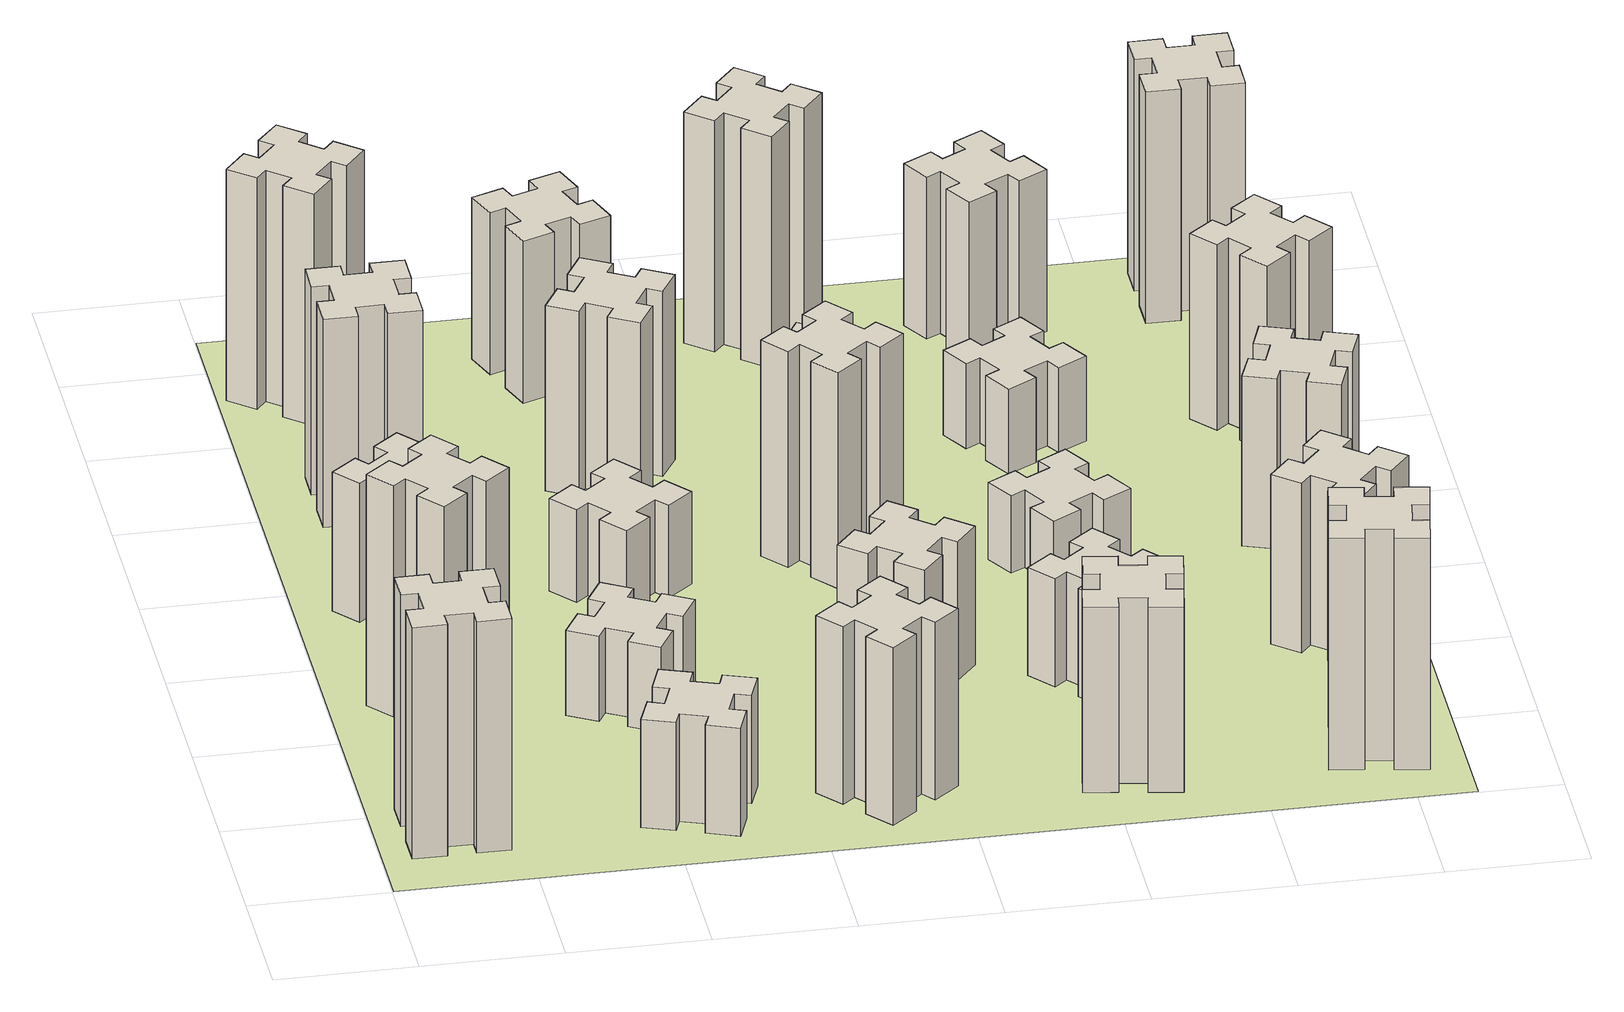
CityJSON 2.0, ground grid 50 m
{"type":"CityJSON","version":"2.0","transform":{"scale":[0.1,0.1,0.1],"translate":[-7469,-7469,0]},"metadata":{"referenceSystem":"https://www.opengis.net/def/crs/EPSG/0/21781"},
"CityObjects":{
"building1":{"type":"Building","attributes":{"class":"1000","function":"1000","usage":"1000","yearOfConstruction":2016,"roofType":"1000","measuredHeight":90,"storeysAboveGround":30,"storeysBelowGround":0},"geometry":[{"type":"Solid","lod":"1","boundaries":[[[[0,1,2,3,4,5,6,7,8,9,10,11,12,13,14,15,16,17,18,19]],[[17,16,20,21]],[[16,15,22,20]],[[15,14,23,22]],[[14,13,24,23]],[[13,12,25,24]],[[12,11,26,25]],[[11,10,27,26]],[[10,9,28,27]],[[9,8,29,28]],[[8,7,30,29]],[[7,6,31,30]],[[6,5,32,31]],[[5,4,33,32]],[[4,3,34,33]],[[3,2,35,34]],[[2,1,36,35]],[[1,0,37,36]],[[0,19,38,37]],[[19,18,39,38]],[[18,17,21,39]],[[24,25,26,27,28,29,30,31,32,33,34,35,36,37,38,39,21,20,22,23]]]]}]},
"building2":{"type":"Building","attributes":{"class":"1000","function":"1000","usage":"1000","yearOfConstruction":2016,"roofType":"1000","measuredHeight":90,"storeysAboveGround":30,"storeysBelowGround":0},"geometry":[{"type":"Solid","lod":"1","boundaries":[[[[40,41,42,43,44,45,46,47,48,49,50,51,52,53,54,55,56,57,58,59]],[[57,56,60,61]],[[56,55,62,60]],[[55,54,63,62]],[[54,53,64,63]],[[53,52,65,64]],[[52,51,66,65]],[[51,50,67,66]],[[50,49,68,67]],[[49,48,69,68]],[[48,47,70,69]],[[47,46,71,70]],[[46,45,72,71]],[[45,44,73,72]],[[44,43,74,73]],[[43,42,75,74]],[[42,41,76,75]],[[41,40,77,76]],[[40,59,78,77]],[[59,58,79,78]],[[58,57,61,79]],[[64,65,66,67,68,69,70,71,72,73,74,75,76,77,78,79,61,60,62,63]]]]}]},
"building3":{"type":"Building","attributes":{"class":"1000","function":"1000","usage":"1000","yearOfConstruction":2016,"roofType":"1000","measuredHeight":54,"storeysAboveGround":30,"storeysBelowGround":0},"geometry":[{"type":"Solid","lod":"1","boundaries":[[[[80,81,82,83,84,85,86,87,88,89,90,91,92,93,94,95,96,97,98,99]],[[97,96,100,101]],[[96,95,102,100]],[[95,94,103,102]],[[94,93,104,103]],[[93,92,105,104]],[[92,91,106,105]],[[91,90,107,106]],[[90,89,108,107]],[[89,88,109,108]],[[88,87,110,109]],[[87,86,111,110]],[[86,85,112,111]],[[85,84,113,112]],[[84,83,114,113]],[[83,82,115,114]],[[82,81,116,115]],[[81,80,117,116]],[[80,99,118,117]],[[99,98,119,118]],[[98,97,101,119]],[[104,105,106,107,108,109,110,111,112,113,114,115,116,117,118,119,101,100,102,103]]]]}]},
"building4":{"type":"Building","attributes":{"class":"1000","function":"1000","usage":"1000","yearOfConstruction":2016,"roofType":"1000","measuredHeight":81,"storeysAboveGround":30,"storeysBelowGround":0},"geometry":[{"type":"Solid","lod":"1","boundaries":[[[[120,121,122,123,124,125,126,127,128,129,130,131,132,133,134,135,136,137,138,139]],[[137,136,140,141]],[[136,135,142,140]],[[135,134,143,142]],[[134,133,144,143]],[[133,132,145,144]],[[132,131,146,145]],[[131,130,147,146]],[[130,129,148,147]],[[129,128,149,148]],[[128,127,150,149]],[[127,126,151,150]],[[126,125,152,151]],[[125,124,153,152]],[[124,123,154,153]],[[123,122,155,154]],[[122,121,156,155]],[[121,120,157,156]],[[120,139,158,157]],[[139,138,159,158]],[[138,137,141,159]],[[144,145,146,147,148,149,150,151,152,153,154,155,156,157,158,159,141,140,142,143]]]]}]},
"building5":{"type":"Building","attributes":{"class":"1000","function":"1000","usage":"1000","yearOfConstruction":2016,"roofType":"1000","measuredHeight":42,"storeysAboveGround":30,"storeysBelowGround":0},"geometry":[{"type":"Solid","lod":"1","boundaries":[[[[160,161,162,163,164,165,166,167,168,169,170,171,172,173,174,175,176,177,178,179]],[[177,176,180,181]],[[176,175,182,180]],[[175,174,183,182]],[[174,173,184,183]],[[173,172,185,184]],[[172,171,186,185]],[[171,170,187,186]],[[170,169,188,187]],[[169,168,189,188]],[[168,167,190,189]],[[167,166,191,190]],[[166,165,192,191]],[[165,164,193,192]],[[164,163,194,193]],[[163,162,195,194]],[[162,161,196,195]],[[161,160,197,196]],[[160,179,198,197]],[[179,178,199,198]],[[178,177,181,199]],[[184,185,186,187,188,189,190,191,192,193,194,195,196,197,198,199,181,180,182,183]]]]}]},
"building6":{"type":"Building","attributes":{"class":"1000","function":"1000","usage":"1000","yearOfConstruction":2016,"roofType":"1000","measuredHeight":90,"storeysAboveGround":30,"storeysBelowGround":0},"geometry":[{"type":"Solid","lod":"1","boundaries":[[[[200,201,202,203,204,205,206,207,208,209,210,211,212,213,214,215,216,217,218,219]],[[217,216,220,221]],[[216,215,222,220]],[[215,214,223,222]],[[214,213,224,223]],[[213,212,225,224]],[[212,211,226,225]],[[211,210,227,226]],[[210,209,228,227]],[[209,208,229,228]],[[208,207,230,229]],[[207,206,231,230]],[[206,205,232,231]],[[205,204,233,232]],[[204,203,234,233]],[[203,202,235,234]],[[202,201,236,235]],[[201,200,237,236]],[[200,219,238,237]],[[219,218,239,238]],[[218,217,221,239]],[[224,225,226,227,228,229,230,231,232,233,234,235,236,237,238,239,221,220,222,223]]]]}]},
"building7":{"type":"Building","attributes":{"class":"1000","function":"1000","usage":"1000","yearOfConstruction":2016,"roofType":"1000","measuredHeight":33,"storeysAboveGround":30,"storeysBelowGround":0},"geometry":[{"type":"Solid","lod":"1","boundaries":[[[[240,241,242,243,244,245,246,247,248,249,250,251,252,253,254,255,256,257,258,259]],[[257,256,260,261]],[[256,255,262,260]],[[255,254,263,262]],[[254,253,264,263]],[[253,252,265,264]],[[252,251,266,265]],[[251,250,267,266]],[[250,249,268,267]],[[249,248,269,268]],[[248,247,270,269]],[[247,246,271,270]],[[246,245,272,271]],[[245,244,273,272]],[[244,243,274,273]],[[243,242,275,274]],[[242,241,276,275]],[[241,240,277,276]],[[240,259,278,277]],[[259,258,279,278]],[[258,257,261,279]],[[264,265,266,267,268,269,270,271,272,273,274,275,276,277,278,279,261,260,262,263]]]]}]},
"building8":{"type":"Building","attributes":{"class":"1000","function":"1000","usage":"1000","yearOfConstruction":2016,"roofType":"1000","measuredHeight":36,"storeysAboveGround":30,"storeysBelowGround":0},"geometry":[{"type":"Solid","lod":"1","boundaries":[[[[280,281,282,283,284,285,286,287,288,289,290,291,292,293,294,295,296,297,298,299]],[[297,296,300,301]],[[296,295,302,300]],[[295,294,303,302]],[[294,293,304,303]],[[293,292,305,304]],[[292,291,306,305]],[[291,290,307,306]],[[290,289,308,307]],[[289,288,309,308]],[[288,287,310,309]],[[287,286,311,310]],[[286,285,312,311]],[[285,284,313,312]],[[284,283,314,313]],[[283,282,315,314]],[[282,281,316,315]],[[281,280,317,316]],[[280,299,318,317]],[[299,298,319,318]],[[298,297,301,319]],[[304,305,306,307,308,309,310,311,312,313,314,315,316,317,318,319,301,300,302,303]]]]}]},
"building9":{"type":"Building","attributes":{"class":"1000","function":"1000","usage":"1000","yearOfConstruction":2016,"roofType":"1000","measuredHeight":69,"storeysAboveGround":30,"storeysBelowGround":0},"geometry":[{"type":"Solid","lod":"1","boundaries":[[[[320,321,322,323,324,325,326,327,328,329,330,331,332,333,334,335,336,337,338,339]],[[337,336,340,341]],[[336,335,342,340]],[[335,334,343,342]],[[334,333,344,343]],[[333,332,345,344]],[[332,331,346,345]],[[331,330,347,346]],[[330,329,348,347]],[[329,328,349,348]],[[328,327,350,349]],[[327,326,351,350]],[[326,325,352,351]],[[325,324,353,352]],[[324,323,354,353]],[[323,322,355,354]],[[322,321,356,355]],[[321,320,357,356]],[[320,339,358,357]],[[339,338,359,358]],[[338,337,341,359]],[[344,345,346,347,348,349,350,351,352,353,354,355,356,357,358,359,341,340,342,343]]]]}]},
"building10":{"type":"Building","attributes":{"class":"1000","function":"1000","usage":"1000","yearOfConstruction":2016,"roofType":"1000","measuredHeight":72,"storeysAboveGround":30,"storeysBelowGround":0},"geometry":[{"type":"Solid","lod":"1","boundaries":[[[[360,361,362,363,364,365,366,367,368,369,370,371,372,373,374,375,376,377,378,379]],[[377,376,380,381]],[[376,375,382,380]],[[375,374,383,382]],[[374,373,384,383]],[[373,372,385,384]],[[372,371,386,385]],[[371,370,387,386]],[[370,369,388,387]],[[369,368,389,388]],[[368,367,390,389]],[[367,366,391,390]],[[366,365,392,391]],[[365,364,393,392]],[[364,363,394,393]],[[363,362,395,394]],[[362,361,396,395]],[[361,360,397,396]],[[360,379,398,397]],[[379,378,399,398]],[[378,377,381,399]],[[384,385,386,387,388,389,390,391,392,393,394,395,396,397,398,399,381,380,382,383]]]]}]},
"building11":{"type":"Building","attributes":{"class":"1000","function":"1000","usage":"1000","yearOfConstruction":2016,"roofType":"1000","measuredHeight":63,"storeysAboveGround":30,"storeysBelowGround":0},"geometry":[{"type":"Solid","lod":"1","boundaries":[[[[400,401,402,403,404,405,406,407,408,409,410,411,412,413,414,415,416,417,418,419]],[[417,416,420,421]],[[416,415,422,420]],[[415,414,423,422]],[[414,413,424,423]],[[413,412,425,424]],[[412,411,426,425]],[[411,410,427,426]],[[410,409,428,427]],[[409,408,429,428]],[[408,407,430,429]],[[407,406,431,430]],[[406,405,432,431]],[[405,404,433,432]],[[404,403,434,433]],[[403,402,435,434]],[[402,401,436,435]],[[401,400,437,436]],[[400,419,438,437]],[[419,418,439,438]],[[418,417,421,439]],[[424,425,426,427,428,429,430,431,432,433,434,435,436,437,438,439,421,420,422,423]]]]}]},
"building12":{"type":"Building","attributes":{"class":"1000","function":"1000","usage":"1000","yearOfConstruction":2016,"roofType":"1000","measuredHeight":54,"storeysAboveGround":30,"storeysBelowGround":0},"geometry":[{"type":"Solid","lod":"1","boundaries":[[[[440,441,442,443,444,445,446,447,448,449,450,451,452,453,454,455,456,457,458,459]],[[457,456,460,461]],[[456,455,462,460]],[[455,454,463,462]],[[454,453,464,463]],[[453,452,465,464]],[[452,451,466,465]],[[451,450,467,466]],[[450,449,468,467]],[[449,448,469,468]],[[448,447,470,469]],[[447,446,471,470]],[[446,445,472,471]],[[445,444,473,472]],[[444,443,474,473]],[[443,442,475,474]],[[442,441,476,475]],[[441,440,477,476]],[[440,459,478,477]],[[459,458,479,478]],[[458,457,461,479]],[[464,465,466,467,468,469,470,471,472,473,474,475,476,477,478,479,461,460,462,463]]]]}]},
"building13":{"type":"Building","attributes":{"class":"1000","function":"1000","usage":"1000","yearOfConstruction":2016,"roofType":"1000","measuredHeight":84,"storeysAboveGround":30,"storeysBelowGround":0},"geometry":[{"type":"Solid","lod":"1","boundaries":[[[[480,481,482,483,484,485,486,487,488,489,490,491,492,493,494,495,496,497,498,499]],[[497,496,500,501]],[[496,495,502,500]],[[495,494,503,502]],[[494,493,504,503]],[[493,492,505,504]],[[492,491,506,505]],[[491,490,507,506]],[[490,489,508,507]],[[489,488,509,508]],[[488,487,510,509]],[[487,486,511,510]],[[486,485,512,511]],[[485,484,513,512]],[[484,483,514,513]],[[483,482,515,514]],[[482,481,516,515]],[[481,480,517,516]],[[480,499,518,517]],[[499,498,519,518]],[[498,497,501,519]],[[504,505,506,507,508,509,510,511,512,513,514,515,516,517,518,519,501,500,502,503]]]]}]},
"building14":{"type":"Building","attributes":{"class":"1000","function":"1000","usage":"1000","yearOfConstruction":2016,"roofType":"1000","measuredHeight":72,"storeysAboveGround":30,"storeysBelowGround":0},"geometry":[{"type":"Solid","lod":"1","boundaries":[[[[520,521,522,523,524,525,526,527,528,529,530,531,532,533,534,535,536,537,538,539]],[[537,536,540,541]],[[536,535,542,540]],[[535,534,543,542]],[[534,533,544,543]],[[533,532,545,544]],[[532,531,546,545]],[[531,530,547,546]],[[530,529,548,547]],[[529,528,549,548]],[[528,527,550,549]],[[527,526,551,550]],[[526,525,552,551]],[[525,524,553,552]],[[524,523,554,553]],[[523,522,555,554]],[[522,521,556,555]],[[521,520,557,556]],[[520,539,558,557]],[[539,538,559,558]],[[538,537,541,559]],[[544,545,546,547,548,549,550,551,552,553,554,555,556,557,558,559,541,540,542,543]]]]}]},
"building15":{"type":"Building","attributes":{"class":"1000","function":"1000","usage":"1000","yearOfConstruction":2016,"roofType":"1000","measuredHeight":39,"storeysAboveGround":30,"storeysBelowGround":0},"geometry":[{"type":"Solid","lod":"1","boundaries":[[[[560,561,562,563,564,565,566,567,568,569,570,571,572,573,574,575,576,577,578,579]],[[577,576,580,581]],[[576,575,582,580]],[[575,574,583,582]],[[574,573,584,583]],[[573,572,585,584]],[[572,571,586,585]],[[571,570,587,586]],[[570,569,588,587]],[[569,568,589,588]],[[568,567,590,589]],[[567,566,591,590]],[[566,565,592,591]],[[565,564,593,592]],[[564,563,594,593]],[[563,562,595,594]],[[562,561,596,595]],[[561,560,597,596]],[[560,579,598,597]],[[579,578,599,598]],[[578,577,581,599]],[[584,585,586,587,588,589,590,591,592,593,594,595,596,597,598,599,581,580,582,583]]]]}]},
"building16":{"type":"Building","attributes":{"class":"1000","function":"1000","usage":"1000","yearOfConstruction":2016,"roofType":"1000","measuredHeight":90,"storeysAboveGround":30,"storeysBelowGround":0},"geometry":[{"type":"Solid","lod":"1","boundaries":[[[[600,601,602,603,604,605,606,607,608,609,610,611,612,613,614,615,616,617,618,619]],[[617,616,620,621]],[[616,615,622,620]],[[615,614,623,622]],[[614,613,624,623]],[[613,612,625,624]],[[612,611,626,625]],[[611,610,627,626]],[[610,609,628,627]],[[609,608,629,628]],[[608,607,630,629]],[[607,606,631,630]],[[606,605,632,631]],[[605,604,633,632]],[[604,603,634,633]],[[603,602,635,634]],[[602,601,636,635]],[[601,600,637,636]],[[600,619,638,637]],[[619,618,639,638]],[[618,617,621,639]],[[624,625,626,627,628,629,630,631,632,633,634,635,636,637,638,639,621,620,622,623]]]]}]},
"building17":{"type":"Building","attributes":{"class":"1000","function":"1000","usage":"1000","yearOfConstruction":2016,"roofType":"1000","measuredHeight":42,"storeysAboveGround":30,"storeysBelowGround":0},"geometry":[{"type":"Solid","lod":"1","boundaries":[[[[640,641,642,643,644,645,646,647,648,649,650,651,652,653,654,655,656,657,658,659]],[[657,656,660,661]],[[656,655,662,660]],[[655,654,663,662]],[[654,653,664,663]],[[653,652,665,664]],[[652,651,666,665]],[[651,650,667,666]],[[650,649,668,667]],[[649,648,669,668]],[[648,647,670,669]],[[647,646,671,670]],[[646,645,672,671]],[[645,644,673,672]],[[644,643,674,673]],[[643,642,675,674]],[[642,641,676,675]],[[641,640,677,676]],[[640,659,678,677]],[[659,658,679,678]],[[658,657,661,679]],[[664,665,666,667,668,669,670,671,672,673,674,675,676,677,678,679,661,660,662,663]]]]}]},
"building18":{"type":"Building","attributes":{"class":"1000","function":"1000","usage":"1000","yearOfConstruction":2016,"roofType":"1000","measuredHeight":30,"storeysAboveGround":30,"storeysBelowGround":0},"geometry":[{"type":"Solid","lod":"1","boundaries":[[[[680,681,682,683,684,685,686,687,688,689,690,691,692,693,694,695,696,697,698,699]],[[697,696,700,701]],[[696,695,702,700]],[[695,694,703,702]],[[694,693,704,703]],[[693,692,705,704]],[[692,691,706,705]],[[691,690,707,706]],[[690,689,708,707]],[[689,688,709,708]],[[688,687,710,709]],[[687,686,711,710]],[[686,685,712,711]],[[685,684,713,712]],[[684,683,714,713]],[[683,682,715,714]],[[682,681,716,715]],[[681,680,717,716]],[[680,699,718,717]],[[699,698,719,718]],[[698,697,701,719]],[[704,705,706,707,708,709,710,711,712,713,714,715,716,717,718,719,701,700,702,703]]]]}]},
"building19":{"type":"Building","attributes":{"class":"1000","function":"1000","usage":"1000","yearOfConstruction":2016,"roofType":"1000","measuredHeight":33,"storeysAboveGround":30,"storeysBelowGround":0},"geometry":[{"type":"Solid","lod":"1","boundaries":[[[[720,721,722,723,724,725,726,727,728,729,730,731,732,733,734,735,736,737,738,739]],[[737,736,740,741]],[[736,735,742,740]],[[735,734,743,742]],[[734,733,744,743]],[[733,732,745,744]],[[732,731,746,745]],[[731,730,747,746]],[[730,729,748,747]],[[729,728,749,748]],[[728,727,750,749]],[[727,726,751,750]],[[726,725,752,751]],[[725,724,753,752]],[[724,723,754,753]],[[723,722,755,754]],[[722,721,756,755]],[[721,720,757,756]],[[720,739,758,757]],[[739,738,759,758]],[[738,737,741,759]],[[744,745,746,747,748,749,750,751,752,753,754,755,756,757,758,759,741,740,742,743]]]]}]},
"building20":{"type":"Building","attributes":{"class":"1000","function":"1000","usage":"1000","yearOfConstruction":2016,"roofType":"1000","measuredHeight":90,"storeysAboveGround":30,"storeysBelowGround":0},"geometry":[{"type":"Solid","lod":"1","boundaries":[[[[760,761,762,763,764,765,766,767,768,769,770,771,772,773,774,775,776,777,778,779]],[[777,776,780,781]],[[776,775,782,780]],[[775,774,783,782]],[[774,773,784,783]],[[773,772,785,784]],[[772,771,786,785]],[[771,770,787,786]],[[770,769,788,787]],[[769,768,789,788]],[[768,767,790,789]],[[767,766,791,790]],[[766,765,792,791]],[[765,764,793,792]],[[764,763,794,793]],[[763,762,795,794]],[[762,761,796,795]],[[761,760,797,796]],[[760,779,798,797]],[[779,778,799,798]],[[778,777,781,799]],[[784,785,786,787,788,789,790,791,792,793,794,795,796,797,798,799,781,780,782,783]]]]}]},
"building21":{"type":"Building","attributes":{"class":"1000","function":"1000","usage":"1000","yearOfConstruction":2016,"roofType":"1000","measuredHeight":63,"storeysAboveGround":30,"storeysBelowGround":0},"geometry":[{"type":"Solid","lod":"1","boundaries":[[[[800,801,802,803,804,805,806,807,808,809,810,811,812,813,814,815,816,817,818,819]],[[817,816,820,821]],[[816,815,822,820]],[[815,814,823,822]],[[814,813,824,823]],[[813,812,825,824]],[[812,811,826,825]],[[811,810,827,826]],[[810,809,828,827]],[[809,808,829,828]],[[808,807,830,829]],[[807,806,831,830]],[[806,805,832,831]],[[805,804,833,832]],[[804,803,834,833]],[[803,802,835,834]],[[802,801,836,835]],[[801,800,837,836]],[[800,819,838,837]],[[819,818,839,838]],[[818,817,821,839]],[[824,825,826,827,828,829,830,831,832,833,834,835,836,837,838,839,821,820,822,823]]]]}]},
"building22":{"type":"Building","attributes":{"class":"1000","function":"1000","usage":"1000","yearOfConstruction":2016,"roofType":"1000","measuredHeight":66,"storeysAboveGround":30,"storeysBelowGround":0},"geometry":[{"type":"Solid","lod":"1","boundaries":[[[[840,841,842,843,844,845,846,847,848,849,850,851,852,853,854,855,856,857,858,859]],[[857,856,860,861]],[[856,855,862,860]],[[855,854,863,862]],[[854,853,864,863]],[[853,852,865,864]],[[852,851,866,865]],[[851,850,867,866]],[[850,849,868,867]],[[849,848,869,868]],[[848,847,870,869]],[[847,846,871,870]],[[846,845,872,871]],[[845,844,873,872]],[[844,843,874,873]],[[843,842,875,874]],[[842,841,876,875]],[[841,840,877,876]],[[840,859,878,877]],[[859,858,879,878]],[[858,857,861,879]],[[864,865,866,867,868,869,870,871,872,873,874,875,876,877,878,879,861,860,862,863]]]]}]},
"building23":{"type":"Building","attributes":{"class":"1000","function":"1000","usage":"1000","yearOfConstruction":2016,"roofType":"1000","measuredHeight":66,"storeysAboveGround":30,"storeysBelowGround":0},"geometry":[{"type":"Solid","lod":"1","boundaries":[[[[880,881,882,883,884,885,886,887,888,889,890,891,892,893,894,895,896,897,898,899]],[[897,896,900,901]],[[896,895,902,900]],[[895,894,903,902]],[[894,893,904,903]],[[893,892,905,904]],[[892,891,906,905]],[[891,890,907,906]],[[890,889,908,907]],[[889,888,909,908]],[[888,887,910,909]],[[887,886,911,910]],[[886,885,912,911]],[[885,884,913,912]],[[884,883,914,913]],[[883,882,915,914]],[[882,881,916,915]],[[881,880,917,916]],[[880,899,918,917]],[[899,898,919,918]],[[898,897,901,919]],[[904,905,906,907,908,909,910,911,912,913,914,915,916,917,918,919,901,900,902,903]]]]}]},
"building24":{"type":"Building","attributes":{"class":"1000","function":"1000","usage":"1000","yearOfConstruction":2016,"roofType":"1000","measuredHeight":72,"storeysAboveGround":30,"storeysBelowGround":0},"geometry":[{"type":"Solid","lod":"1","boundaries":[[[[920,921,922,923,924,925,926,927,928,929,930,931,932,933,934,935,936,937,938,939]],[[937,936,940,941]],[[936,935,942,940]],[[935,934,943,942]],[[934,933,944,943]],[[933,932,945,944]],[[932,931,946,945]],[[931,930,947,946]],[[930,929,948,947]],[[929,928,949,948]],[[928,927,950,949]],[[927,926,951,950]],[[926,925,952,951]],[[925,924,953,952]],[[924,923,954,953]],[[923,922,955,954]],[[922,921,956,955]],[[921,920,957,956]],[[920,939,958,957]],[[939,938,959,958]],[[938,937,941,959]],[[944,945,946,947,948,949,950,951,952,953,954,955,956,957,958,959,941,940,942,943]]]]}]},
"building25":{"type":"Building","attributes":{"class":"1000","function":"1000","usage":"1000","yearOfConstruction":2016,"roofType":"1000","measuredHeight":90,"storeysAboveGround":30,"storeysBelowGround":0},"geometry":[{"type":"Solid","lod":"1","boundaries":[[[[960,961,962,963,964,965,966,967,968,969,970,971,972,973,974,975,976,977,978,979]],[[977,976,980,981]],[[976,975,982,980]],[[975,974,983,982]],[[974,973,984,983]],[[973,972,985,984]],[[972,971,986,985]],[[971,970,987,986]],[[970,969,988,987]],[[969,968,989,988]],[[968,967,990,989]],[[967,966,991,990]],[[966,965,992,991]],[[965,964,993,992]],[[964,963,994,993]],[[963,962,995,994]],[[962,961,996,995]],[[961,960,997,996]],[[960,979,998,997]],[[979,978,999,998]],[[978,977,981,999]],[[984,985,986,987,988,989,990,991,992,993,994,995,996,997,998,999,981,980,982,983]]]]}]},
"landuse1":{"type":"LandUse","attributes":{"name":"plot1","function":"1010"},"geometry":[{"type":"MultiSurface","lod":"1","boundaries":[[[1000,1001,1002,1003]]]}]}
},
"vertices":[
[165,425,0],[165,325,0],[105,325,0],[105,205,0],[225,205,0],[225,265,0],[325,265,0],[325,205,0],[445,205,0],[445,325,0],[385,325,0],[385,425,0],[445,425,0],[445,545,0],[325,545,0],[325,485,0],[225,485,0],[225,545,0],[105,545,0],[105,425,0],[225,485,900],[225,545,900],[325,485,900],[325,545,900],[445,545,900],[445,425,900],[385,425,900],[385,325,900],[445,325,900],[445,205,900],[325,205,900],[325,265,900],[225,265,900],[225,205,900],[105,205,900],[105,325,900],[165,325,900],[165,425,900],[105,425,900],[105,545,900],
[492,1248,0],[427,1324,0],[473,1363,0],[396,1455,0],[304,1378,0],[343,1332,0],[266,1267,0],[228,1313,0],[136,1236,0],[213,1144,0],[259,1183,0],[323,1106,0],[277,1068,0],[354,976,0],[446,1053,0],[408,1099,0],[484,1163,0],[523,1117,0],[615,1194,0],[538,1286,0],[484,1163,900],[523,1117,900],[408,1099,900],[446,1053,900],[354,976,900],[277,1068,900],[323,1106,900],[259,1183,900],[213,1144,900],[136,1236,900],[228,1313,900],[266,1267,900],[343,1332,900],[304,1378,900],[396,1455,900],[473,1363,900],[427,1324,900],[492,1248,900],[538,1286,900],[615,1194,900],
[492,1888,0],[427,1964,0],[473,2003,0],[396,2095,0],[304,2018,0],[343,1972,0],[266,1907,0],[228,1953,0],[136,1876,0],[213,1784,0],[259,1823,0],[323,1746,0],[277,1708,0],[354,1616,0],[446,1693,0],[408,1739,0],[484,1803,0],[523,1757,0],[615,1834,0],[538,1926,0],[484,1803,540],[523,1757,540],[408,1739,540],[446,1693,540],[354,1616,540],[277,1708,540],[323,1746,540],[259,1823,540],[213,1784,540],[136,1876,540],[228,1953,540],[266,1907,540],[343,1972,540],[304,2018,540],[396,2095,540],[473,2003,540],[427,1964,540],[492,1888,540],[538,1926,540],[615,1834,540],
[485,2545,0],[485,2645,0],[545,2645,0],[545,2765,0],[425,2765,0],[425,2705,0],[325,2705,0],[325,2765,0],[205,2765,0],[205,2645,0],[265,2645,0],[265,2545,0],[205,2545,0],[205,2425,0],[325,2425,0],[325,2485,0],[425,2485,0],[425,2425,0],[545,2425,0],[545,2545,0],[425,2485,810],[425,2425,810],[325,2485,810],[325,2425,810],[205,2425,810],[205,2545,810],[265,2545,810],[265,2645,810],[205,2645,810],[205,2765,810],[325,2765,810],[325,2705,810],[425,2705,810],[425,2765,810],[545,2765,810],[545,2645,810],[485,2645,810],[485,2545,810],[545,2545,810],[545,2425,810],
[1029,460,0],[995,366,0],[939,387,0],[897,274,0],[1010,233,0],[1031,289,0],[1125,255,0],[1104,199,0],[1217,157,0],[1258,270,0],[1202,291,0],[1236,385,0],[1292,364,0],[1333,477,0],[1220,518,0],[1200,462,0],[1106,496,0],[1127,552,0],[1014,593,0],[973,480,0],[1106,496,420],[1127,552,420],[1200,462,420],[1220,518,420],[1333,477,420],[1292,364,420],[1236,385,420],[1202,291,420],[1258,270,420],[1217,157,420],[1104,199,420],[1125,255,420],[1031,289,420],[1010,233,420],[897,274,420],[939,387,420],[995,366,420],[1029,460,420],[973,480,420],[1014,593,420],
[384,3387,0],[308,3452,0],[346,3498,0],[254,3575,0],[177,3483,0],[223,3444,0],[159,3368,0],[113,3406,0],[36,3314,0],[128,3237,0],[166,3283,0],[243,3219,0],[204,3173,0],[296,3096,0],[373,3188,0],[327,3226,0],[392,3303,0],[438,3264,0],[515,3356,0],[423,3433,0],[392,3303,900],[438,3264,900],[327,3226,900],[373,3188,900],[296,3096,900],[204,3173,900],[243,3219,900],[166,3283,900],[128,3237,900],[36,3314,900],[113,3406,900],[159,3368,900],[223,3444,900],[177,3483,900],[254,3575,900],[346,3498,900],[308,3452,900],[384,3387,900],[423,3433,900],[515,3356,900],
[1086,1017,0],[1136,1104,0],[1188,1074,0],[1248,1178,0],[1144,1238,0],[1114,1186,0],[1027,1236,0],[1057,1288,0],[953,1348,0],[893,1244,0],[945,1214,0],[895,1127,0],[843,1157,0],[783,1053,0],[887,993,0],[917,1045,0],[1004,995,0],[974,943,0],[1078,883,0],[1138,987,0],[1004,995,330],[974,943,330],[917,1045,330],[887,993,330],[783,1053,330],[843,1157,330],[895,1127,330],[945,1214,330],[893,1244,330],[953,1348,330],[1057,1288,330],[1027,1236,330],[1114,1186,330],[1144,1238,330],[1248,1178,330],[1188,1074,330],[1136,1104,330],[1086,1017,330],[1138,987,330],[1078,883,330],
[1083,1972,0],[1006,1907,0],[968,1953,0],[876,1876,0],[953,1784,0],[999,1823,0],[1063,1746,0],[1017,1708,0],[1094,1616,0],[1186,1693,0],[1148,1739,0],[1224,1803,0],[1263,1757,0],[1355,1834,0],[1278,1926,0],[1232,1888,0],[1167,1964,0],[1213,2003,0],[1136,2095,0],[1044,2018,0],[1167,1964,360],[1213,2003,360],[1232,1888,360],[1278,1926,360],[1355,1834,360],[1263,1757,360],[1224,1803,360],[1148,1739,360],[1186,1693,360],[1094,1616,360],[1017,1708,360],[1063,1746,360],[999,1823,360],[953,1784,360],[876,1876,360],[968,1953,360],[1006,1907,360],[1083,1972,360],[1044,2018,360],[1136,2095,360],
[1639,343,0],[1703,266,0],[1657,228,0],[1734,136,0],[1826,213,0],[1788,259,0],[1864,323,0],[1903,277,0],[1995,354,0],[1918,446,0],[1872,408,0],[1807,484,0],[1853,523,0],[1776,615,0],[1684,538,0],[1723,492,0],[1646,427,0],[1608,473,0],[1516,396,0],[1593,304,0],[1646,427,690],[1608,473,690],[1723,492,690],[1684,538,690],[1776,615,690],[1853,523,690],[1807,484,690],[1872,408,690],[1918,446,690],[1995,354,690],[1903,277,690],[1864,323,690],[1788,259,690],[1826,213,690],[1734,136,690],[1657,228,690],[1703,266,690],[1639,343,690],[1593,304,690],[1516,396,690],
[1314,2666,0],[1227,2716,0],[1257,2768,0],[1153,2828,0],[1093,2724,0],[1145,2694,0],[1095,2607,0],[1043,2637,0],[983,2533,0],[1087,2473,0],[1117,2525,0],[1204,2475,0],[1174,2423,0],[1278,2363,0],[1338,2467,0],[1286,2497,0],[1336,2584,0],[1388,2554,0],[1448,2658,0],[1344,2718,0],[1336,2584,720],[1388,2554,720],[1286,2497,720],[1338,2467,720],[1278,2363,720],[1174,2423,720],[1204,2475,720],[1117,2525,720],[1087,2473,720],[983,2533,720],[1043,2637,720],[1095,2607,720],[1145,2694,720],[1093,2724,720],[1153,2828,720],[1257,2768,720],[1227,2716,720],[1314,2666,720],[1344,2718,720],[1448,2658,720],
[1125,3456,0],[1031,3422,0],[1010,3478,0],[897,3437,0],[939,3324,0],[995,3345,0],[1029,3251,0],[973,3230,0],[1014,3117,0],[1127,3159,0],[1106,3215,0],[1200,3249,0],[1220,3193,0],[1333,3234,0],[1292,3347,0],[1236,3326,0],[1202,3420,0],[1258,3440,0],[1217,3553,0],[1104,3512,0],[1202,3420,630],[1258,3440,630],[1236,3326,630],[1292,3347,630],[1333,3234,630],[1220,3193,630],[1200,3249,630],[1106,3215,630],[1127,3159,630],[1014,3117,630],[973,3230,630],[1029,3251,630],[995,3345,630],[939,3324,630],[897,3437,630],[1010,3478,630],[1031,3422,630],[1125,3456,630],[1104,3512,630],[1217,3553,630],
[1846,1063,0],[1923,999,0],[1884,953,0],[1976,876,0],[2053,968,0],[2007,1006,0],[2072,1083,0],[2118,1044,0],[2195,1136,0],[2103,1213,0],[2064,1167,0],[1988,1232,0],[2026,1278,0],[1934,1355,0],[1857,1263,0],[1903,1224,0],[1839,1148,0],[1793,1186,0],[1716,1094,0],[1808,1017,0],[1839,1148,540],[1793,1186,540],[1903,1224,540],[1857,1263,540],[1934,1355,540],[2026,1278,540],[1988,1232,540],[2064,1167,540],[2103,1213,540],[2195,1136,540],[2118,1044,540],[2072,1083,540],[2007,1006,540],[2053,968,540],[1976,876,540],[1884,953,540],[1923,999,540],[1846,1063,540],[1808,1017,540],[1716,1094,540],
[1972,1988,0],[1907,2064,0],[1953,2103,0],[1876,2195,0],[1784,2118,0],[1823,2072,0],[1746,2007,0],[1708,2053,0],[1616,1976,0],[1693,1884,0],[1739,1923,0],[1803,1846,0],[1757,1808,0],[1834,1716,0],[1926,1793,0],[1888,1839,0],[1964,1903,0],[2003,1857,0],[2095,1934,0],[2018,2026,0],[1964,1903,840],[2003,1857,840],[1888,1839,840],[1926,1793,840],[1834,1716,840],[1757,1808,840],[1803,1846,840],[1739,1923,840],[1693,1884,840],[1616,1976,840],[1708,2053,840],[1746,2007,840],[1823,2072,840],[1784,2118,840],[1876,2195,840],[1953,2103,840],[1907,2064,840],[1972,1988,840],[2018,2026,840],[2095,1934,840],
[2496,444,0],[2478,345,0],[2419,356,0],[2398,237,0],[2517,217,0],[2527,276,0],[2625,258,0],[2615,199,0],[2733,178,0],[2754,297,0],[2695,307,0],[2712,405,0],[2771,395,0],[2792,513,0],[2674,534,0],[2664,475,0],[2565,492,0],[2576,551,0],[2457,572,0],[2437,454,0],[2565,492,720],[2576,551,720],[2664,475,720],[2674,534,720],[2792,513,720],[2771,395,720],[2712,405,720],[2695,307,720],[2754,297,720],[2733,178,720],[2615,199,720],[2625,258,720],[2527,276,720],[2517,217,720],[2398,237,720],[2419,356,720],[2478,345,720],[2496,444,720],[2437,454,720],[2457,572,720],
[2026,2497,0],[2076,2584,0],[2128,2554,0],[2188,2658,0],[2084,2718,0],[2054,2666,0],[1967,2716,0],[1997,2768,0],[1893,2828,0],[1833,2724,0],[1885,2694,0],[1835,2607,0],[1783,2637,0],[1723,2533,0],[1827,2473,0],[1857,2525,0],[1944,2475,0],[1914,2423,0],[2018,2363,0],[2078,2467,0],[1944,2475,390],[1914,2423,390],[1857,2525,390],[1827,2473,390],[1723,2533,390],[1783,2637,390],[1835,2607,390],[1885,2694,390],[1833,2724,390],[1893,2828,390],[1997,2768,390],[1967,2716,390],[2054,2666,390],[2084,2718,390],[2188,2658,390],[2128,2554,390],[2076,2584,390],[2026,2497,390],[2078,2467,390],[2018,2363,390],
[1746,3383,0],[1823,3319,0],[1784,3273,0],[1876,3196,0],[1953,3288,0],[1907,3326,0],[1972,3403,0],[2018,3364,0],[2095,3456,0],[2003,3533,0],[1964,3487,0],[1888,3552,0],[1926,3598,0],[1834,3675,0],[1757,3583,0],[1803,3544,0],[1739,3468,0],[1693,3506,0],[1616,3414,0],[1708,3337,0],[1739,3468,900],[1693,3506,900],[1803,3544,900],[1757,3583,900],[1834,3675,900],[1926,3598,900],[1888,3552,900],[1964,3487,900],[2003,3533,900],[2095,3456,900],[2018,3364,900],[1972,3403,900],[1907,3326,900],[1953,3288,900],[1876,3196,900],[1784,3273,900],[1823,3319,900],[1746,3383,900],[1708,3337,900],[1616,3414,900],
[2628,899,0],[2704,963,0],[2743,917,0],[2835,994,0],[2758,1086,0],[2712,1048,0],[2647,1124,0],[2693,1163,0],[2616,1255,0],[2524,1178,0],[2563,1132,0],[2486,1067,0],[2448,1113,0],[2356,1036,0],[2433,944,0],[2479,983,0],[2543,906,0],[2497,868,0],[2574,776,0],[2666,853,0],[2543,906,420],[2497,868,420],[2479,983,420],[2433,944,420],[2356,1036,420],[2448,1113,420],[2486,1067,420],[2563,1132,420],[2524,1178,420],[2616,1255,420],[2693,1163,420],[2647,1124,420],[2712,1048,420],[2758,1086,420],[2835,994,420],[2743,917,420],[2704,963,420],[2628,899,420],[2666,853,420],[2574,776,420],
[2475,1744,0],[2525,1657,0],[2473,1627,0],[2533,1523,0],[2637,1583,0],[2607,1635,0],[2694,1685,0],[2724,1633,0],[2828,1693,0],[2768,1797,0],[2716,1767,0],[2666,1854,0],[2718,1884,0],[2658,1988,0],[2554,1928,0],[2584,1876,0],[2497,1826,0],[2467,1878,0],[2363,1818,0],[2423,1714,0],[2497,1826,300],[2467,1878,300],[2584,1876,300],[2554,1928,300],[2658,1988,300],[2718,1884,300],[2666,1854,300],[2716,1767,300],[2768,1797,300],[2828,1693,300],[2724,1633,300],[2694,1685,300],[2607,1635,300],[2637,1583,300],[2533,1523,300],[2473,1627,300],[2525,1657,300],[2475,1744,300],[2423,1714,300],[2363,1818,300],
[2475,2584,0],[2525,2497,0],[2473,2467,0],[2533,2363,0],[2637,2423,0],[2607,2475,0],[2694,2525,0],[2724,2473,0],[2828,2533,0],[2768,2637,0],[2716,2607,0],[2666,2694,0],[2718,2724,0],[2658,2828,0],[2554,2768,0],[2584,2716,0],[2497,2666,0],[2467,2718,0],[2363,2658,0],[2423,2554,0],[2497,2666,330],[2467,2718,330],[2584,2716,330],[2554,2768,330],[2658,2828,330],[2718,2724,330],[2666,2694,330],[2716,2607,330],[2768,2637,330],[2828,2533,330],[2724,2473,330],[2694,2525,330],[2607,2475,330],[2637,2423,330],[2533,2363,330],[2473,2467,330],[2525,2497,330],[2475,2584,330],[2423,2554,330],[2363,2658,330],
[3504,475,0],[3405,492,0],[3416,551,0],[3297,572,0],[3277,454,0],[3336,444,0],[3318,345,0],[3259,356,0],[3238,237,0],[3357,217,0],[3367,276,0],[3465,258,0],[3455,199,0],[3573,178,0],[3594,297,0],[3535,307,0],[3552,405,0],[3611,395,0],[3632,513,0],[3514,534,0],[3552,405,900],[3611,395,900],[3535,307,900],[3594,297,900],[3573,178,900],[3455,199,900],[3465,258,900],[3367,276,900],[3357,217,900],[3238,237,900],[3259,356,900],[3318,345,900],[3336,444,900],[3277,454,900],[3297,572,900],[3416,551,900],[3405,492,900],[3504,475,900],[3514,534,900],[3632,513,900],
[2716,3347,0],[2666,3434,0],[2718,3464,0],[2658,3568,0],[2554,3508,0],[2584,3456,0],[2497,3406,0],[2467,3458,0],[2363,3398,0],[2423,3294,0],[2475,3324,0],[2525,3237,0],[2473,3207,0],[2533,3103,0],[2637,3163,0],[2607,3215,0],[2694,3265,0],[2724,3213,0],[2828,3273,0],[2768,3377,0],[2694,3265,630],[2724,3213,630],[2607,3215,630],[2637,3163,630],[2533,3103,630],[2473,3207,630],[2525,3237,630],[2475,3324,630],[2423,3294,630],[2363,3398,630],[2467,3458,630],[2497,3406,630],[2584,3456,630],[2554,3508,630],[2658,3568,630],[2718,3464,630],[2666,3434,630],[2716,3347,630],[2768,3377,630],[2828,3273,630],
[3544,1167,0],[3468,1232,0],[3506,1278,0],[3414,1355,0],[3337,1263,0],[3383,1224,0],[3319,1148,0],[3273,1186,0],[3196,1094,0],[3288,1017,0],[3326,1063,0],[3403,999,0],[3364,953,0],[3456,876,0],[3533,968,0],[3487,1006,0],[3552,1083,0],[3598,1044,0],[3675,1136,0],[3583,1213,0],[3552,1083,660],[3598,1044,660],[3487,1006,660],[3533,968,660],[3456,876,660],[3364,953,660],[3403,999,660],[3326,1063,660],[3288,1017,660],[3196,1094,660],[3273,1186,660],[3319,1148,660],[3383,1224,660],[3337,1263,660],[3414,1355,660],[3506,1278,660],[3468,1232,660],[3544,1167,660],[3583,1213,660],[3675,1136,660],
[3520,1942,0],[3426,1976,0],[3447,2032,0],[3334,2073,0],[3293,1960,0],[3349,1940,0],[3315,1846,0],[3259,1867,0],[3217,1754,0],[3330,1713,0],[3351,1769,0],[3445,1735,0],[3424,1679,0],[3537,1637,0],[3578,1750,0],[3522,1771,0],[3556,1865,0],[3612,1844,0],[3653,1957,0],[3540,1998,0],[3556,1865,660],[3612,1844,660],[3522,1771,660],[3578,1750,660],[3537,1637,660],[3424,1679,660],[3445,1735,660],[3351,1769,660],[3330,1713,660],[3217,1754,660],[3259,1867,660],[3315,1846,660],[3349,1940,660],[3293,1960,660],[3334,2073,660],[3447,2032,660],[3426,1976,660],[3520,1942,660],[3540,1998,660],[3653,1957,660],
[3319,2563,0],[3383,2486,0],[3337,2448,0],[3414,2356,0],[3506,2433,0],[3468,2479,0],[3544,2543,0],[3583,2497,0],[3675,2574,0],[3598,2666,0],[3552,2628,0],[3487,2704,0],[3533,2743,0],[3456,2835,0],[3364,2758,0],[3403,2712,0],[3326,2647,0],[3288,2693,0],[3196,2616,0],[3273,2524,0],[3326,2647,720],[3288,2693,720],[3403,2712,720],[3364,2758,720],[3456,2835,720],[3533,2743,720],[3487,2704,720],[3552,2628,720],[3598,2666,720],[3675,2574,720],[3583,2497,720],[3544,2543,720],[3468,2479,720],[3506,2433,720],[3414,2356,720],[3337,2448,720],[3383,2486,720],[3319,2563,720],[3273,2524,720],[3196,2616,720],
[3285,3325,0],[3385,3325,0],[3385,3265,0],[3505,3265,0],[3505,3385,0],[3445,3385,0],[3445,3485,0],[3505,3485,0],[3505,3605,0],[3385,3605,0],[3385,3545,0],[3285,3545,0],[3285,3605,0],[3165,3605,0],[3165,3485,0],[3225,3485,0],[3225,3385,0],[3165,3385,0],[3165,3265,0],[3285,3265,0],[3225,3385,900],[3165,3385,900],[3225,3485,900],[3165,3485,900],[3165,3605,900],[3285,3605,900],[3285,3545,900],[3385,3545,900],[3385,3605,900],[3505,3605,900],[3505,3485,900],[3445,3485,900],[3445,3385,900],[3505,3385,900],[3505,3265,900],[3385,3265,900],[3385,3325,900],[3285,3325,900],[3285,3265,900],[3165,3265,900],
[5,3705,0],[3705,3705,0],[3705,5,0],[5,5,0]
]}
